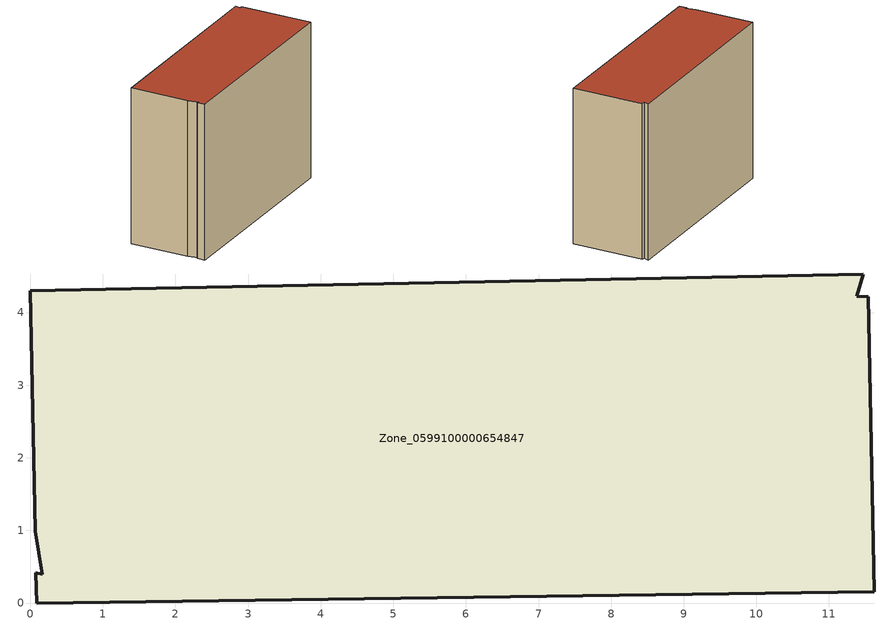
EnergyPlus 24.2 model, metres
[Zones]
Zone_0599100000654847
 floor ground (C_G): 11.62,0.16 0.09,0 0.08,0.42 0.16,0.4 0.07,0.99 0,4.3 11.47,4.53 11.38,4.22 11.54,4.22 z0
 wall outside (C_F): 11.47,4.53 0,4.3 0.07,0.99 0.16,0.4 0.08,0.42 0.09,0 11.62,0.16 11.54,4.22 11.38,4.22 11.47,4.53 z0:8.85
 roof outside (C_R): 0.09,0 11.62,0.16 11.54,4.22 11.38,4.22 11.47,4.53 0,4.3 0.07,0.99 0.16,0.4 0.08,0.42 z8.85
[BUILDING]
Pand.0599100000654847: North Axis=0; Terrain=City; Loads Convergence Tolerance Value=0.04; Temperature Convergence Tolerance Value=0.4; Solar Distribution=FullExterior; Maximum Number of Warmup Days=25; Minimum Number of Warmup Days=1
[Site:Location]
Rotterdam.The.Hague.AP_ZH_NLD Design_Conditions: Latitude=51.96; Longitude=4.45; Time Zone=1; Elevation=-4.5
[SITE:GROUNDTEMPERATURE:BUILDINGSURFACE]
18, 18, 18, 18, 18, 18, 18, 18, 18, 18, 18, 18
[MATERIAL] Thermal Absorptance=0.9; Solar Absorptance=0.7; Visible Absorptance=0.7
Name | Roughness | Thickness | Conductivity | Density | Specific Heat
G.TI.1946 | MediumSmooth | 0.15 | 1 | 540 | 1210
F.TI.1946 | Rough | 0.3 | 0.857143 | 1920 | 840
R.TI.1946 | MediumRough | 0.2 | 0.1 | 1500 | 1000
[CONSTRUCTION]
C_G: G.TI.1946
C_F: F.TI.1946
C_R: R.TI.1946
[ZONE]
Zone_0599100000654847: Type=1; Multiplier=1; Ceiling Height=Autocalculate; Volume=Autocalculate; Floor Area=autocalculate; Part of Total Floor Area=Yes
[ZONEINFILTRATION:DESIGNFLOWRATE]
Infil_Zone_0599100000654847: Zone or ZoneList or Space or SpaceList=Zone_0599100000654847; Schedule=AlwaysOn; Design Flow Rate Calculation Method=Flow/Area; Flow Rate per Floor Area=0.003; Constant Term Coefficient=1; Temperature Term Coefficient=0; Velocity Term Coefficient=0; Velocity Squared Term Coefficient=0
[HVACTEMPLATE:ZONE:IDEALLOADSAIRSYSTEM]
Zone_0599100000654847: Maximum Heating Supply Air Temperature=50; Minimum Cooling Supply Air Temperature=13; Maximum Heating Supply Air Humidity Ratio=0.0156; Minimum Cooling Supply Air Humidity Ratio=0.0077; Heating Limit=NoLimit; Cooling Limit=NoLimit; Dehumidification Control Type=ConstantSensibleHeatRatio; Cooling Sensible Heat Ratio=0.7; Dehumidification Setpoint=60; Humidification Control Type=None; Humidification Setpoint=30; Outdoor Air Method=None; Outdoor Air Flow Rate per Person=0.00944; Outdoor Air Flow Rate per Zone Floor Area=0; Outdoor Air Flow Rate per Zone=0; Demand Controlled Ventilation Type=None; Outdoor Air Economizer Type=NoEconomizer; Heat Recovery Type=None; Sensible Heat Recovery Effectiveness=0.7; Latent Heat Recovery Effectiveness=0.65
[ZONECONTROL:THERMOSTAT]
ThermostatControl_Zone_0599100000654847: Zone or ZoneList=Zone_0599100000654847; Control Type Schedule=DualSetpointControlType; Control 1=Thermostat_Zone_0599100000654847; Temperature Difference Between Cutout And Setpoint=0
[THERMOSTATSETPOINT:DUALSETPOINT]
Thermostat_Zone_0599100000654847: Heating Setpoint Temperature Schedule=HeatingSetpoint_Zone_0599100000654847; Cooling Setpoint Temperature Schedule=CoolingSetpoint_Zone_0599100000654847
[SCHEDULE:COMPACT]
HeatingSetpoint_Zone_0599100000654847: Through: 12/31, For: AllDays, Until: 24:00, 21
CoolingSetpoint_Zone_0599100000654847: Through: 12/31, For: AllDays, Until: 24:00, 24
DualSetpointControlType: Through: 12/31, For: AllDays, Until: 24:00, 4
AlwaysOn: Through: 12/31, For: AllDays, Until: 24:00, 1
